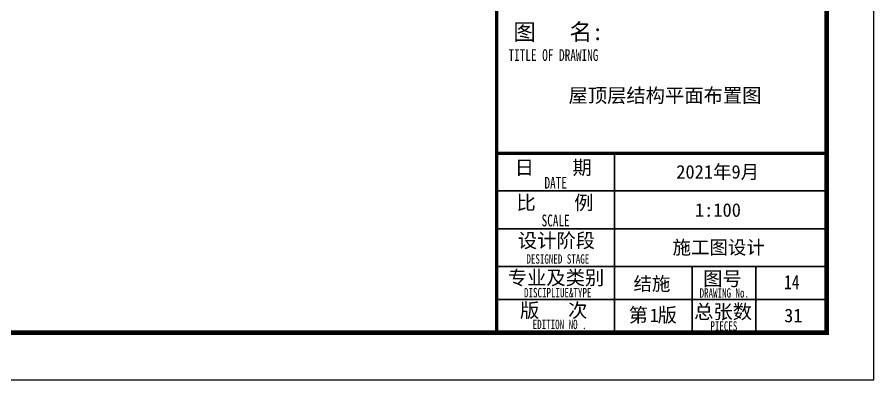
# Model space of a CAD drawing. Extents: x 826826 to 1642106, y -156213 to 399140.
# Drawn here: x 1335154 to 1353319, y -49264 to -41583 of the extents above; entities that cross this region are included whole.
import ezdxf

# ---------------------------------------------------------------- set-up
doc = ezdxf.new("R2010")
doc.units = 0
doc.header["$LTSCALE"] = 1000
doc.layers.get('0').update_dxf_attribs({"linetype": 'CONTINUOUS'})
doc.layers.add('-TK', color=7, linetype='CONTINUOUS')
doc.layers.add('图签文字', color=4, linetype='CONTINUOUS')
doc.layers.add('图框', color=9, linetype='CONTINUOUS', lineweight=18)
doc.layers.add('图签', color=147, linetype='CONTINUOUS', lineweight=18)
doc.styles.add('宋体', font='', dxfattribs={"height": 50})
doc.styles.add('建筑图签-1', font='simhei.ttf', dxfattribs={"width": 0.7})
doc.styles.get('宋体').set_extended_font_data('SimSun')

# ---------------------------------------------------------------- blocks, each defined once
blk = doc.blocks.new('A1')
blk.add_lwpolyline([(0, 59400), (0, 0), (84100, 0), (84100, 59400)], close=True)
at = {"const_width": 100}
blk.add_lwpolyline([(2500, 58400), (2500, 1000), (83100, 1000), (83100, 58400)], close=True, dxfattribs=at)
at = {"layer": '图框'}
for points, const_width in [([(76100, 1000), (76100, 58400)], 70), ([(76100, 4800), (83100, 4800)], 70), ([(78600, 2400), (78600, 4800)], 35), ([(76100, 4000), (83100, 4000)], 35), ([(76100, 3200), (83100, 3200)], 35), ([(76100, 2400), (83100, 2400)], 35), ([(76100, 2400), (82600, 2400)], 35), ([(78600, 1000), (78600, 2400)], 35), ([(80250, 1000), (80250, 2400)], 35), ([(80250, 1000), (80250, 2400)], 35), ([(80250, 1000), (80250, 2400)], 35), ([(81600, 1000), (81600, 2400)], 35), ([(76100, 1700), (80250, 1700)], 35), ([(80250, 1700), (83100, 1700)], 35)]:
    blk.add_lwpolyline(points, dxfattribs=dict(at, const_width=const_width))
at = {"layer": '图签', "color": 154, "style": '宋体'}
for s, p in [('2021年9月', (79910, 4262)), ('施工图设计', (79832, 2662)), ('结施', (79004, 1893)), ('31', (82197, 1219))]:
    blk.add_text(s, height=286.7, dxfattribs=at).set_placement(p)
at = {"layer": '图签', "color": 1, "style": '宋体'}
for s, height, p in [('1:100', 286.7, (80306, 3454)), ('1', 287, (79348, 1225))]:
    blk.add_text(s, height=height, dxfattribs=at).set_placement(p)
at = {"layer": '图签文字', "color": 7, "style": '建筑图签-1'}
for s, height, p in [('图   名:', 350, (76455, 7195)), ('日    期', 300, (76484, 4349)), ('比    例', 300, (76522, 3602)), ('设计阶段', 300, (76552, 2800)), ('专业及类别', 300, (76338, 2013)), ('图号', 300, (80481, 1994)), ('版   次 ', 300, (76596, 1323)), ('总张数', 300, (80288, 1294)), ('第 版', 300, (78901, 1223))]:
    blk.add_text(s, height=height, dxfattribs=at).set_placement(p)
at = {"layer": '图签文字', "style": '建筑图签-1', "width": 0.7}
for s, height, p in [('TITLE OF DRAWING', 250, (76354, 6753)), ('DATE', 250, (77116, 4049)), ('SCALE', 250, (77055, 3250)), ('DESIGNED STAGE', 200, (76733, 2460)), ('DISCIPLIUE&TYPE', 200, (76683, 1747)), ('DRAWING No.', 200, (80405, 1740)), ('EDITION NO .', 200, (76866, 1074)), ('PIECES', 200, (80634, 1040))]:
    blk.add_text(s, height=height, dxfattribs=at).set_placement(p)

msp = doc.modelspace()

# ---------------------------------------------------------------- block references
at = {"layer": '-TK'}
msp.add_blockref('A1', (1269218.71, -49264.08), dxfattribs=at)

# ---------------------------------------------------------------- texts
at = {"layer": '图签文字', "color": 1, "style": '建筑图签-1'}
msp.add_text('屋顶层结构平面布置图', height=300, dxfattribs=at).set_placement((1346844.33, -43389.93))
at = {"layer": '图签文字', "color": 1, "style": '建筑图签-1', "width": 0.8}
msp.add_text('14', height=300, dxfattribs=at).set_placement((1351415.28, -47344.7))

doc.saveas('drawing.dxf')
